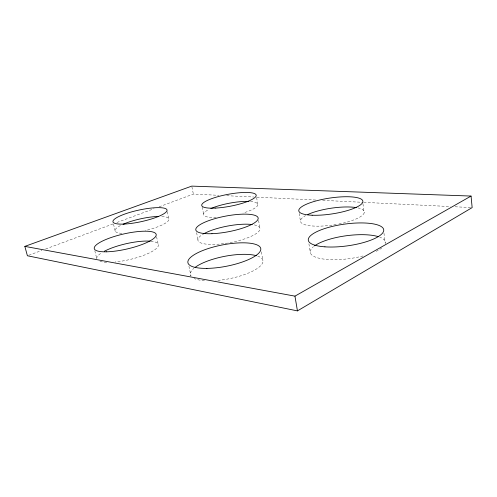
<?xml version="1.0" encoding="UTF-8"?>
<svg xmlns="http://www.w3.org/2000/svg" width="497" height="497" viewBox="0 0 497 497"><rect width="100%" height="100%" fill="white"/><g stroke="black" fill="none" stroke-linecap="round" stroke-linejoin="round"><path stroke-width="0.37" stroke-dasharray="2.48 1.86" d="M28.857 255.222L41.959 250.351M45.6 249.003L113.297 223.843M116.932 222.488L154.058 208.697M159.152 206.802L193.364 194.085L218.922 195.327M226.663 195.7L253.768 197.017M256.868 197.166L316.496 200.061M322.69 200.359L362.959 202.316M363.736 202.354L450.468 206.559M455.115 206.783L471.373 207.572M94.815 250.774L96.604 258.086M113.54 224.222L115.136 231.006M156.561 236.702L158.145 243.934M167.197 211.647L168.626 218.369M188.935 266.255L190.978 276.028A36.94 11.425 -11 0 1 193.83 268.374M196.588 232.639L197.936 239.262M191.904 186.835L193.364 194.085M202.198 207.119L203.553 213.94M261.347 251.855L262.963 260.869M256.607 197.607L257.831 204.491M258.57 220.426L260.024 228.601M299.2 213.418L300.53 221.65M308.91 243.797L310.364 252.886M362.947 203.801L364.202 212.971M383.951 233.13L385.281 243.356A37.896 11.543 -7.7 0 0 379.733 237.131M161.829 216.456A27.565 6.231 -12.4 0 1 167.321 221.817A27.565 6.231 -12.4 0 1 145.416 230.509M121.902 233.323A27.565 6.231 -12.4 0 1 121.33 225.104M150.827 241.219A31.622 8.107 -13 0 1 152.473 251.252A31.622 8.107 -13 0 1 115.18 261.987M106.681 262.323A31.622 8.107 -13 0 1 98.319 260.645M96.785 258.819A31.622 8.107 -13 0 1 101.699 252.768M254.315 224.905A31.597 8.362 -10.8 0 1 256.402 233.447A31.597 8.362 -10.8 0 1 228.253 242.934M227.489 243.064A31.597 8.362 -10.8 0 1 224.414 243.524M223.644 243.629A31.597 8.362 -10.8 0 1 202.938 234.261M357.921 207.901A32.286 8.443 -8.5 0 1 337.687 224.234M336.258 224.489A32.286 8.443 -8.5 0 1 305.233 224.812A32.286 8.443 -8.5 0 1 305.674 215.574M381.858 247.91A37.896 11.543 -7.7 0 1 376.179 251.32M363.015 255.961A37.896 11.543 -7.7 0 1 321.161 258.682A37.896 11.543 -7.7 0 1 313.477 246.661M257.688 256.092A36.94 11.425 -11 0 1 255.284 269.703A36.94 11.425 -11 0 1 215.866 280.575M204.472 280.681A36.94 11.425 -11 0 1 194.016 278.413M250.457 201.496A27.615 6.386 -10.7 0 1 242.971 213.064M216.195 217.537A27.615 6.386 -10.7 0 1 208.97 209.43"/><path stroke-width="0.75" d="M297.442 310.886L472.15 207.609L471.057 196.06L191.761 186.114L24.85 246.382L27.397 255.762L297.442 310.886L294.951 296.144L24.85 246.382M294.951 296.144L471.057 196.06M123.082 224.29A27.565 6.231 -12.4 0 1 158.201 216.437M104.426 251.209A31.622 8.107 -13 0 1 150.169 241.163M203.49 233.938A31.597 8.362 -10.8 0 1 252.19 224.551M307.73 214.549A32.286 8.443 -8.5 0 1 356.424 207.622M314.514 245.872A37.896 11.543 -7.7 0 1 378.391 236.671M195.06 267.398A36.94 11.425 -11 0 1 256.427 255.694M210.89 208.541A27.615 6.386 -10.7 0 1 249.028 201.409M215.779 208.069A27.708 6.051 -10.7 0 0 256.203 195.315A27.708 6.051 -10.7 0 0 214.878 197.576A27.708 6.051 -10.7 0 0 215.779 208.069M211.97 233.689A31.727 7.933 -10.8 0 0 258.173 218.195A31.727 7.933 -10.8 0 0 210.79 219.929A31.727 7.933 -10.8 0 0 211.97 233.689M206.901 268.392A37.113 10.853 -11 0 0 260.807 248.848A37.113 10.853 -11 0 0 205.28 249.569A37.113 10.853 -11 0 0 206.901 268.392M312.159 215.232A32.417 8.008 -8.6 0 0 362.735 202.273A32.417 8.008 -8.6 0 0 317.54 200.527A32.417 8.008 -8.6 0 0 312.159 215.232M324.926 246.835A38.076 10.965 -7.9 0 0 383.665 230.937A38.076 10.965 -7.9 0 0 329.443 227.148A38.076 10.965 -7.9 0 0 324.926 246.835M124.033 224.072A27.664 5.902 -12.3 0 0 166.886 210.945A27.664 5.902 -12.3 0 0 129.034 212.641A27.664 5.902 -12.3 0 0 124.033 224.072M106.575 251.811A31.752 7.691 -12.9 0 0 155.996 235.845A31.752 7.691 -12.9 0 0 113.117 236.858A31.752 7.691 -12.9 0 0 106.575 251.811"/></g></svg>
